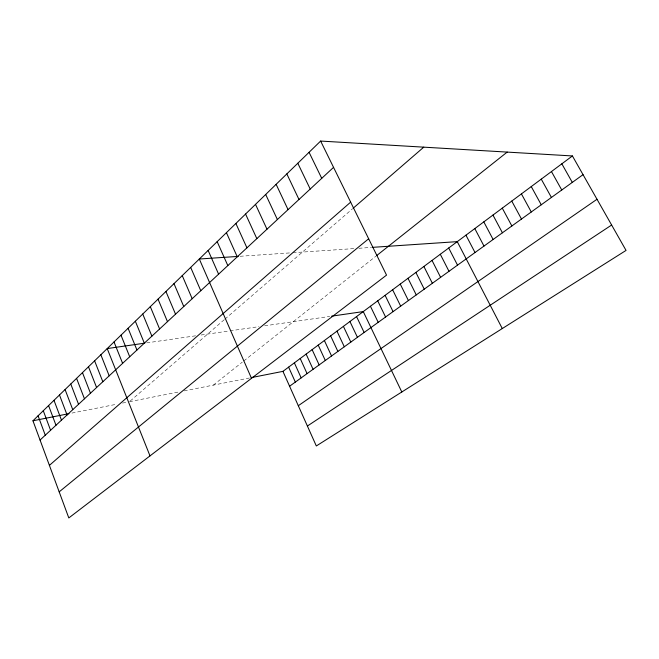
<?xml version="1.0" encoding="UTF-8"?>
<svg xmlns="http://www.w3.org/2000/svg" width="659" height="659" viewBox="0 0 659 659"><rect width="100%" height="100%" fill="white"/><g stroke="black" fill="none" stroke-linecap="round" stroke-linejoin="round"><path stroke-width="0.49" stroke-dasharray="3.29 2.47" d="M130.21 401.034L224.192 319.755M224.933 319.121L352.26 209.002M213.318 385.128L242.257 362.178M243.772 360.975L375.795 256.285M71.963 413.069L116.758 404.214M122.492 403.077L126.454 402.295M129.436 401.71L179.561 391.8M184.133 390.894L249.399 377.994M146.685 342.878L196.464 335.686M201.135 335.011L229.052 330.975M230.049 330.834L259.028 326.642M264.605 325.834L329.698 316.435M240.164 256.269L291.105 252.834M293.016 252.71L354.229 248.583M358.883 248.27L371.561 247.413"/><path stroke-width="0.99" d="M320.628 141.059L386.536 275.124L68.808 517.941L32.95 420.78L320.628 141.059L572.416 155.952L626.05 250.412L316.32 445.962L282.933 371.363L251.326 377.607M40.059 440.047L333.561 167.353M49.409 465.378L350.654 202.14M353.026 208.343L423.77 147.155M59.186 491.861L368.669 238.772M376.577 255.667L507.191 152.089M282.933 371.363L572.416 155.952M289.589 386.232L583.034 174.66M298.305 405.713L597.013 199.273M307.391 426.027L611.634 225.024M32.95 420.78L68.989 413.654M144.791 343.15L107.203 348.578L149.997 455.896M331.634 316.155L363.266 311.583L401.809 391.99M238.212 256.4L199.306 259.02L251.491 378.332M372.582 247.347L457.255 241.639L502.282 328.553M561.839 163.819L572.3 182.403M551.451 171.546L561.756 189.998M541.261 179.133L551.418 197.461M531.253 186.579L541.253 204.784M521.417 193.894L531.286 211.976M511.763 201.077L521.483 219.035M502.282 208.137L511.862 225.971M492.965 215.073L502.413 232.792M483.805 221.885L493.121 239.489M474.801 228.582L483.994 246.071M465.954 235.172L475.015 252.537M448.705 248.006L457.527 265.149M440.294 254.267L448.993 271.302M432.024 260.42L440.607 277.348M423.885 266.475L432.362 283.296M415.878 272.431L424.248 289.144M407.995 278.296L416.257 294.902M400.244 284.062L408.407 300.562M392.616 289.746L400.672 306.138M385.103 295.331L393.061 311.625M309.071 152.295L321.732 178.342M377.714 300.833L385.573 317.028M370.432 306.246L378.2 322.342M297.802 163.251L310.216 189.042M356.552 316.584L364.13 332.482M286.83 173.918L298.988 199.471M349.929 321.51L357.425 337.317M343.405 326.362L350.819 342.079M276.129 184.331L288.057 209.636M336.971 331.147L344.303 346.782M265.692 194.471L277.39 219.546M330.629 335.868L337.878 351.412M324.376 340.522L331.543 355.975M255.511 204.372L266.986 229.208M318.215 345.11L325.299 360.481M312.127 349.632L319.145 364.921M245.576 214.035L256.837 238.64M306.13 354.097L313.066 369.295M300.216 358.504L307.078 373.62M235.881 223.459L246.936 247.842M294.375 362.845L301.171 377.879M288.617 367.137L295.339 382.08M226.416 232.668L237.265 256.821M217.165 241.655L227.825 265.593M208.137 250.436L218.599 274.16M190.682 267.414L200.789 290.718M182.246 275.61L192.181 298.716M173.992 283.634L183.762 306.534M165.928 291.484L175.533 314.178M158.036 299.161L167.485 321.658M150.31 306.674L159.602 328.981M142.739 314.022L151.891 336.148M135.342 321.221L144.337 343.166M128.085 328.273L136.948 350.028M120.984 335.184L129.708 356.758M114.023 341.947L122.615 363.348M100.843 354.764L109.188 375.819M94.608 360.835L102.829 381.734M88.479 366.791L96.593 387.525M82.466 372.632L90.464 393.217M76.568 378.373L84.459 398.802M70.768 384.008L78.553 404.288M65.076 389.543L72.762 409.667M59.483 394.98L67.07 414.956M53.989 400.326L61.476 420.154M48.593 405.573L55.982 425.261M43.288 410.73L50.578 430.278M38.074 415.796L45.273 435.204"/></g></svg>
